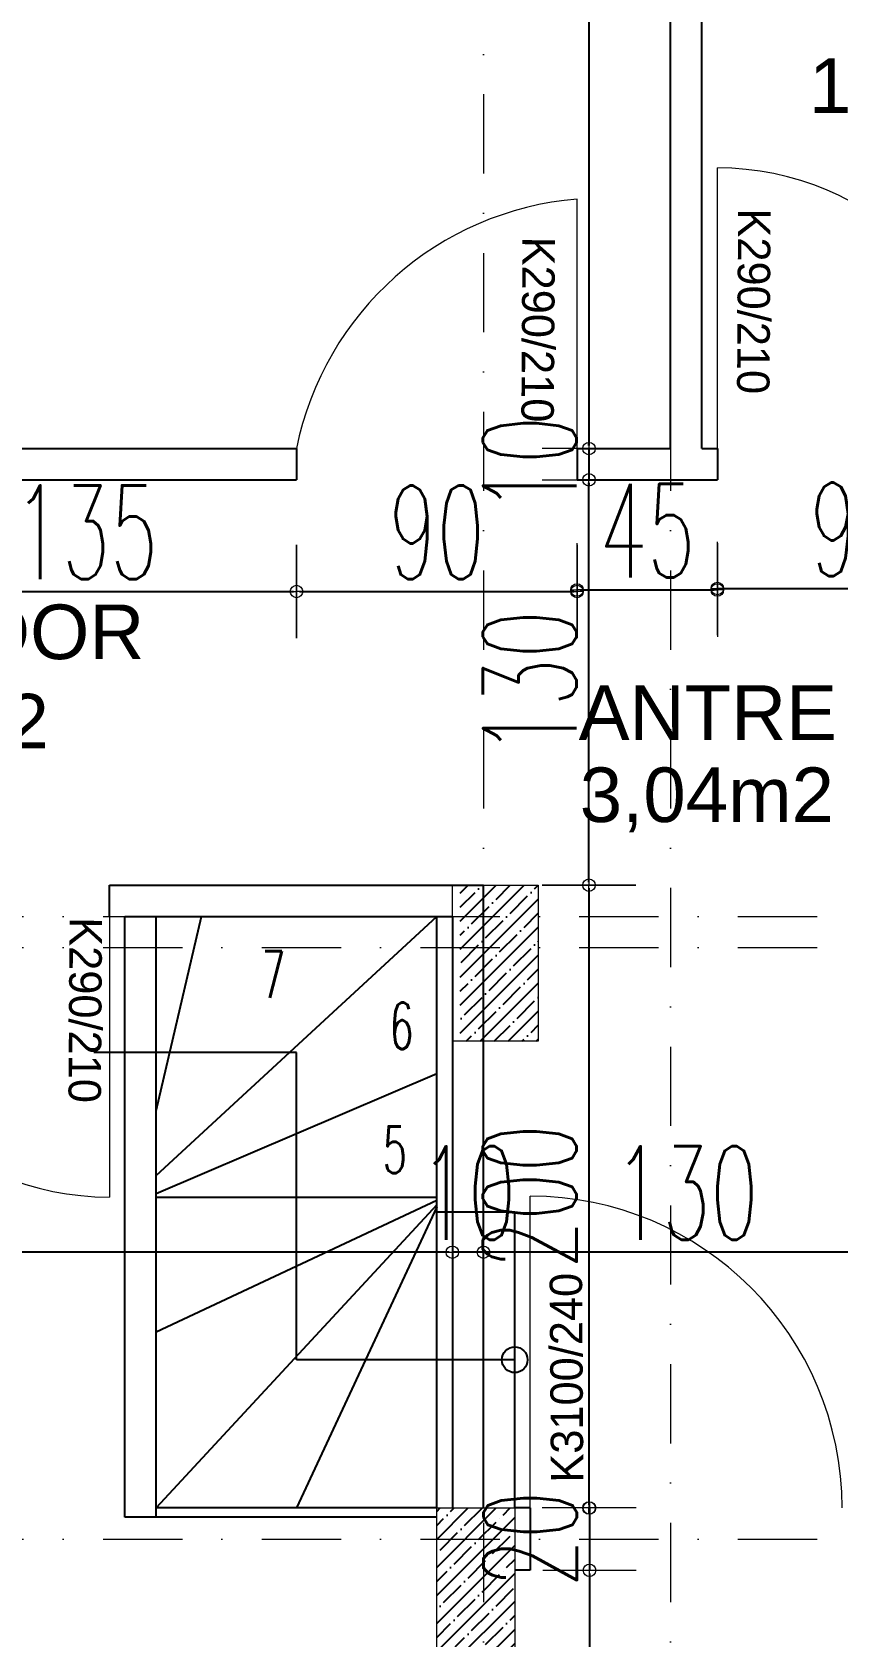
# Model space of a CAD drawing. Header units: millimetres. Extents: x -16104 to 67872, y -88009 to 12107.
# Drawn here: x 29500 to 29759, y 10769 to 11283 of the extents above; entities that cross this region are included whole.
import ezdxf

# ---------------------------------------------------------------- set-up
doc = ezdxf.new("R2010")
doc.units = ezdxf.units.MM
doc.linetypes.add('DASHDOTX2', pattern=[50.8, 25.4, -12.7, 0, -12.7])
doc.layers.get('0').update_dxf_attribs({"color": 241})
for name, color, linetype, lineweight in [('akslar', 144, 'Continuous', 20), ('duvar', 123, 'Continuous', 25), ('emsal&kolon', 1, 'Continuous', 5), ('kapı', 3, 'Continuous', 5), ('merdiven', 4, 'Continuous', 25), ('OLCU', 54, 'Continuous', 13), ('POZ', 36, 'Continuous', 18)]:
    doc.layers.add(name, color=color, linetype=linetype, lineweight=lineweight)
doc.styles.add('DIM', font='Txttw.shx', dxfattribs={"width": 0.6})
doc.styles.add('M2', font='stylu.ttf', dxfattribs={"height": 10})
doc.dimstyles.new('50', dxfattribs={"dimscale": 0, "dimtxt": 30, "dimasz": 1, "dimexe": 0, "dimexo": 2, "dimgap": 4, "dimtad": 1, "dimdec": 0, "dimzin": 0, "dimdsep": 46, "dimtxsty": 'DIM', "dimblk1": 'DOT', "dimblk2": 'DOT', "dimsah": 1, "dimcen": 1.5, "dimdle": 3, "dimse1": 1, "dimse2": 1, "dimclrd": 256, "dimclre": 9, "dimclrt": 256, "dimadec": 0, "dimazin": 0, "dimtfac": 0.24, "dimtdec": 0, "dimtix": 1, "dimtmove": 2, "dimatfit": 3, "dimldrblk": 'DOT', "dimfxl": 0, "dimtolj": 1, "dimtzin": 15, "dimarcsym": 0})

# ---------------------------------------------------------------- blocks, each defined once
blk = doc.blocks.new('DOT')
for p, q in [((0, 15), (0, -15)), ((-2, 0), (0, 0)), ((2, 0), (0, 0))]:
    blk.add_line(p, q)
blk.add_circle((0, 0), 2)
blk = doc.blocks.new('*D2058')
at = {"layer": 'Defpoints', "color": 0, "transparency": 16777216}
for p in [(29678.75, 11550.04), (29678.75, 11149.73), (29678.75, 11149.73)]:
    blk.add_point(p, dxfattribs=at)
at = {"layer": 'OLCU', "lineweight": -2, "transparency": 16777216}
blk.add_line((29678.75, 11549.04), (29678.75, 11150.73), dxfattribs=at)
for p, rotation in [((29678.75, 11550.04), 90), ((29678.75, 11149.73), 270)]:
    blk.add_blockref('DOT', p, dxfattribs=dict(at, rotation=rotation))
at = {"layer": 'OLCU', "transparency": 16777216, "insert": (29659.75, 11349.89), "char_height": 30, "attachment_point": 5, "rotation": 90, "style": 'DIM'}
blk.add_mtext('\\A1;400', dxfattribs=at)
blk = doc.blocks.new('*D2059')
at = {"layer": 'Defpoints', "color": 0, "transparency": 16777216}
for p in [(29678.75, 11149.73), (29678.75, 11139.73), (29678.75, 11139.73)]:
    blk.add_point(p, dxfattribs=at)
at = {"layer": 'OLCU', "lineweight": -2, "transparency": 16777216}
for p, q in [((29678.75, 11150.73), (29678.75, 11151.73)), ((29678.75, 11149.73), (29678.75, 11139.73)), ((29678.75, 11138.73), (29678.75, 11137.73))]:
    blk.add_line(p, q, dxfattribs=at)
for p, rotation in [((29678.75, 11149.73), 270), ((29678.75, 11139.73), 90)]:
    blk.add_blockref('DOT', p, dxfattribs=dict(at, rotation=rotation))
at = {"layer": 'OLCU', "transparency": 16777216, "insert": (29659.75, 11144.73), "char_height": 30, "attachment_point": 5, "rotation": 90, "style": 'DIM'}
blk.add_mtext('\\A1;10', dxfattribs=at)
blk = doc.blocks.new('*D2337')
at = {"layer": 'Defpoints', "color": 0, "transparency": 16777216}
for p in [(29662.43, 11139.73), (29678.75, 11139.73), (29644.93, 11009.73)]:
    blk.add_point(p, dxfattribs=at)
at = {"layer": 'OLCU', "lineweight": -2, "transparency": 16777216}
blk.add_line((29678.75, 11010.73), (29678.75, 11138.73), dxfattribs=at)
for p, rotation in [((29678.75, 11139.73), 90), ((29678.75, 11009.73), 270)]:
    blk.add_blockref('DOT', p, dxfattribs=dict(at, rotation=rotation))
at = {"layer": 'OLCU', "transparency": 16777216, "insert": (29659.75, 11074.73), "char_height": 30, "attachment_point": 5, "rotation": 90, "style": 'DIM'}
blk.add_mtext('\\A1;130', dxfattribs=at)
blk = doc.blocks.new('*D2338')
at = {"layer": 'Defpoints', "color": 0, "transparency": 16777216}
for p in [(29644.93, 11009.73), (29644.89, 10810.04), (29678.75, 10810.04)]:
    blk.add_point(p, dxfattribs=at)
at = {"layer": 'OLCU', "lineweight": -2, "transparency": 16777216}
blk.add_line((29678.75, 11008.73), (29678.75, 10811.04), dxfattribs=at)
for p, rotation in [((29678.75, 11009.73), 90), ((29678.75, 10810.04), 270)]:
    blk.add_blockref('DOT', p, dxfattribs=dict(at, rotation=rotation))
at = {"layer": 'OLCU', "transparency": 16777216, "insert": (29659.75, 10909.89), "char_height": 30, "attachment_point": 5, "rotation": 90, "style": 'DIM'}
blk.add_mtext('\\A1;200', dxfattribs=at)
blk = doc.blocks.new('*D2339')
at = {"layer": 'Defpoints', "color": 0, "transparency": 16777216}
for p in [(29659.93, 10810.04), (29659.93, 10790.04), (29678.9, 10790.04)]:
    blk.add_point(p, dxfattribs=at)
at = {"layer": 'OLCU', "lineweight": -2, "transparency": 16777216}
for p, q in [((29678.9, 10811.04), (29678.9, 10812.04)), ((29678.9, 10810.04), (29678.9, 10790.04)), ((29678.9, 10789.04), (29678.9, 10788.04))]:
    blk.add_line(p, q, dxfattribs=at)
for p, rotation in [((29678.9, 10810.04), 270), ((29678.9, 10790.04), 90)]:
    blk.add_blockref('DOT', p, dxfattribs=dict(at, rotation=rotation))
at = {"layer": 'OLCU', "transparency": 16777216, "insert": (29659.9, 10800.04), "char_height": 30, "attachment_point": 5, "rotation": 90, "style": 'DIM'}
blk.add_mtext('\\A1;20', dxfattribs=at)
blk = doc.blocks.new('*D2340')
at = {"layer": 'Defpoints', "color": 0, "transparency": 16777216}
for p in [(29659.93, 10790.04), (29659.93, 10510.04), (29678.9, 10510.04)]:
    blk.add_point(p, dxfattribs=at)
at = {"layer": 'OLCU', "lineweight": -2, "transparency": 16777216}
blk.add_line((29678.9, 10789.04), (29678.9, 10511.04), dxfattribs=at)
for p, rotation in [((29678.9, 10790.04), 90), ((29678.9, 10510.04), 270)]:
    blk.add_blockref('DOT', p, dxfattribs=dict(at, rotation=rotation))
at = {"layer": 'OLCU', "transparency": 16777216, "insert": (29659.9, 10650.04), "char_height": 30, "attachment_point": 5, "rotation": 90, "style": 'DIM'}
blk.add_mtext('\\A1;280', dxfattribs=at)
blk = doc.blocks.new('*D2366')
at = {"layer": 'Defpoints', "color": 0, "transparency": 16777216}
for p in [(29784.93, 10892.03), (29774.93, 10874.73), (29784.93, 10874.73)]:
    blk.add_point(p, dxfattribs=at)
at = {"layer": 'OLCU', "lineweight": -2, "transparency": 16777216}
for p, q in [((29773.93, 10892.03), (29772.93, 10892.03)), ((29774.93, 10892.03), (29784.93, 10892.03)), ((29785.93, 10892.03), (29786.93, 10892.03))]:
    blk.add_line(p, q, dxfattribs=at)
blk.add_blockref('DOT', (29774.93, 10892.03), dxfattribs=at)
at = {"layer": 'OLCU', "lineweight": -2, "transparency": 16777216, "rotation": 180}
blk.add_blockref('DOT', (29784.93, 10892.03), dxfattribs=at)
at = {"layer": 'OLCU', "transparency": 16777216, "insert": (29779.93, 10911.03), "char_height": 30, "attachment_point": 5, "style": 'DIM'}
blk.add_mtext('\\A1;10', dxfattribs=at)
blk = doc.blocks.new('*D2084')
at = {"layer": 'Defpoints', "color": 0, "transparency": 16777216}
for p in [(29644.93, 10892.03), (29644.93, 10874.73), (29774.93, 10874.73)]:
    blk.add_point(p, dxfattribs=at)
at = {"layer": 'OLCU', "lineweight": -2, "transparency": 16777216}
blk.add_line((29773.93, 10892.03), (29645.93, 10892.03), dxfattribs=at)
at = {"layer": 'OLCU', "lineweight": -2, "transparency": 16777216, "rotation": 180}
blk.add_blockref('DOT', (29644.93, 10892.03), dxfattribs=at)
at = {"layer": 'OLCU', "lineweight": -2, "transparency": 16777216}
blk.add_blockref('DOT', (29774.93, 10892.03), dxfattribs=at)
at = {"layer": 'OLCU', "transparency": 16777216, "insert": (29709.93, 10911.03), "char_height": 30, "attachment_point": 5, "style": 'DIM'}
blk.add_mtext('\\A1;130', dxfattribs=at)
blk = doc.blocks.new('*D2085')
at = {"layer": 'Defpoints', "color": 0, "transparency": 16777216}
for p in [(29634.93, 10892.03), (29634.93, 10892.03), (29644.93, 10892.03)]:
    blk.add_point(p, dxfattribs=at)
at = {"layer": 'OLCU', "lineweight": -2, "transparency": 16777216}
for p, q in [((29633.93, 10892.03), (29632.93, 10892.03)), ((29644.93, 10892.03), (29634.93, 10892.03)), ((29645.93, 10892.03), (29646.93, 10892.03))]:
    blk.add_line(p, q, dxfattribs=at)
blk.add_blockref('DOT', (29634.93, 10892.03), dxfattribs=at)
at = {"layer": 'OLCU', "lineweight": -2, "transparency": 16777216, "rotation": 180}
blk.add_blockref('DOT', (29644.93, 10892.03), dxfattribs=at)
at = {"layer": 'OLCU', "transparency": 16777216, "insert": (29639.93, 10911.03), "char_height": 30, "attachment_point": 5, "style": 'DIM'}
blk.add_mtext('\\A1;10', dxfattribs=at)
blk = doc.blocks.new('*D2086')
at = {"layer": 'Defpoints', "color": 0, "transparency": 16777216}
for p in [(29029.93, 10892.03), (29029.93, 10892.03), (29634.93, 10892.03)]:
    blk.add_point(p, dxfattribs=at)
at = {"layer": 'OLCU', "lineweight": -2, "transparency": 16777216}
blk.add_line((29633.93, 10892.03), (29030.93, 10892.03), dxfattribs=at)
at = {"layer": 'OLCU', "lineweight": -2, "transparency": 16777216, "rotation": 180}
blk.add_blockref('DOT', (29029.93, 10892.03), dxfattribs=at)
at = {"layer": 'OLCU', "lineweight": -2, "transparency": 16777216}
blk.add_blockref('DOT', (29634.93, 10892.03), dxfattribs=at)
at = {"layer": 'OLCU', "transparency": 16777216, "insert": (29332.43, 10911.03), "char_height": 30, "attachment_point": 5, "style": 'DIM'}
blk.add_mtext('\\A1;605', dxfattribs=at)
blk = doc.blocks.new('*D2371')
at = {"layer": 'Defpoints', "color": 0, "transparency": 16777216}
for p in [(29449.93, 11139.73), (29584.93, 11139.73), (29584.93, 11103.9)]:
    blk.add_point(p, dxfattribs=at)
at = {"layer": 'OLCU', "lineweight": -2, "transparency": 16777216}
blk.add_line((29450.93, 11103.9), (29583.93, 11103.9), dxfattribs=at)
at = {"layer": 'OLCU', "lineweight": -2, "transparency": 16777216, "rotation": 180}
blk.add_blockref('DOT', (29449.93, 11103.9), dxfattribs=at)
at = {"layer": 'OLCU', "lineweight": -2, "transparency": 16777216}
blk.add_blockref('DOT', (29584.93, 11103.9), dxfattribs=at)
at = {"layer": 'OLCU', "transparency": 16777216, "insert": (29517.43, 11122.9), "char_height": 30, "attachment_point": 5, "style": 'DIM'}
blk.add_mtext('\\A1;135', dxfattribs=at)
blk = doc.blocks.new('*D2097')
at = {"layer": 'Defpoints', "color": 0, "transparency": 16777216}
for p in [(29584.93, 11144.73), (29674.93, 11144.73), (29674.93, 11103.9)]:
    blk.add_point(p, dxfattribs=at)
at = {"layer": 'OLCU', "lineweight": -2, "transparency": 16777216}
blk.add_line((29585.93, 11103.9), (29673.93, 11103.9), dxfattribs=at)
at = {"layer": 'OLCU', "lineweight": -2, "transparency": 16777216, "rotation": 180}
blk.add_blockref('DOT', (29584.93, 11103.9), dxfattribs=at)
at = {"layer": 'OLCU', "lineweight": -2, "transparency": 16777216}
blk.add_blockref('DOT', (29674.93, 11103.9), dxfattribs=at)
at = {"layer": 'OLCU', "transparency": 16777216, "insert": (29629.93, 11122.9), "char_height": 30, "attachment_point": 5, "style": 'DIM'}
blk.add_mtext('\\A1;90', dxfattribs=at)
blk = doc.blocks.new('*D2372')
at = {"layer": 'Defpoints', "color": 0, "transparency": 16777216}
for p in [(29674.93, 11139.73), (29719.93, 11139.73), (29719.93, 11104.4)]:
    blk.add_point(p, dxfattribs=at)
at = {"layer": 'OLCU', "lineweight": -2, "transparency": 16777216}
blk.add_line((29675.93, 11104.4), (29718.93, 11104.4), dxfattribs=at)
at = {"layer": 'OLCU', "lineweight": -2, "transparency": 16777216, "rotation": 180}
blk.add_blockref('DOT', (29674.93, 11104.4), dxfattribs=at)
at = {"layer": 'OLCU', "lineweight": -2, "transparency": 16777216}
blk.add_blockref('DOT', (29719.93, 11104.4), dxfattribs=at)
at = {"layer": 'OLCU', "transparency": 16777216, "insert": (29697.43, 11123.4), "char_height": 30, "attachment_point": 5, "style": 'DIM'}
blk.add_mtext('\\A1;45', dxfattribs=at)
blk = doc.blocks.new('*D2373')
at = {"layer": 'Defpoints', "color": 0, "transparency": 16777216}
for p in [(29719.93, 11144.73), (29809.93, 11144.73), (29809.93, 11104.85)]:
    blk.add_point(p, dxfattribs=at)
at = {"layer": 'OLCU', "lineweight": -2, "transparency": 16777216}
blk.add_line((29720.93, 11104.85), (29808.93, 11104.85), dxfattribs=at)
at = {"layer": 'OLCU', "lineweight": -2, "transparency": 16777216, "rotation": 180}
blk.add_blockref('DOT', (29719.93, 11104.85), dxfattribs=at)
at = {"layer": 'OLCU', "lineweight": -2, "transparency": 16777216}
blk.add_blockref('DOT', (29809.93, 11104.85), dxfattribs=at)
at = {"layer": 'OLCU', "transparency": 16777216, "insert": (29764.93, 11123.85), "char_height": 30, "attachment_point": 5, "style": 'DIM'}
blk.add_mtext('\\A1;90', dxfattribs=at)
blk = doc.blocks.new('*D2189')
at = {"layer": 'Defpoints', "color": 0, "transparency": 16777216}
for p in [(29139.93, 11825.04), (29644.89, 11825.04), (29644.89, 10777.83)]:
    blk.add_point(p, dxfattribs=at)
at = {"layer": 'OLCU', "lineweight": -2, "transparency": 16777216}
blk.add_line((29140.93, 11825.04), (29643.89, 11825.04), dxfattribs=at)
at = {"layer": 'OLCU', "lineweight": -2, "transparency": 16777216, "rotation": 180}
blk.add_blockref('DOT', (29139.93, 11825.04), dxfattribs=at)
at = {"layer": 'OLCU', "lineweight": -2, "transparency": 16777216}
blk.add_blockref('DOT', (29644.89, 11825.04), dxfattribs=at)
at = {"layer": 'OLCU', "transparency": 16777216, "insert": (29392.41, 11844.04), "char_height": 30, "attachment_point": 5, "style": 'DIM'}
blk.add_mtext('\\A1;505', dxfattribs=at)
blk = doc.blocks.new('*D2190')
at = {"layer": 'Defpoints', "color": 0, "transparency": 16777216}
for p in [(29644.89, 11825.04), (29704.93, 11825.04), (29704.93, 10777.83)]:
    blk.add_point(p, dxfattribs=at)
at = {"layer": 'OLCU', "lineweight": -2, "transparency": 16777216}
blk.add_line((29645.89, 11825.04), (29703.93, 11825.04), dxfattribs=at)
at = {"layer": 'OLCU', "lineweight": -2, "transparency": 16777216, "rotation": 180}
blk.add_blockref('DOT', (29644.89, 11825.04), dxfattribs=at)
at = {"layer": 'OLCU', "lineweight": -2, "transparency": 16777216}
blk.add_blockref('DOT', (29704.93, 11825.04), dxfattribs=at)
at = {"layer": 'OLCU', "transparency": 16777216, "insert": (29674.91, 11844.04), "char_height": 30, "attachment_point": 5, "style": 'DIM'}
blk.add_mtext('\\A1;60', dxfattribs=at)

msp = doc.modelspace()

# ---------------------------------------------------------------- hatches: boundary and pattern name
h = msp.add_hatch()
h.set_pattern_fill('ANSI35,_O', color=256)
h.set_pattern_definition([(45, (21622.8316, 199.687), (-4.490128, 4.490128), []), (45, (21627.322, 199.687), (-4.490128, 4.490128), [7.9375, -1.5875, 0, -1.5875])])
h.paths.add_polyline_path([(29662.43, 11009.73), (29637.43, 11009.73), (29637.43, 10959.73), (29642.43, 10959.73), (29662.43, 10959.73)])
h = msp.add_hatch()
h.set_pattern_fill('ANSI35,_O', color=256)
h.set_pattern_definition([(45, (18012.7763, 0), (-4.490128, 4.490128), []), (45, (18017.2665, 0), (-4.490128, 4.490128), [7.9375, -1.5875, 0, -1.5875])])
h.paths.add_polyline_path([(29644.89, 10810.04), (29629.93, 10810.04), (29629.93, 10800.04), (29644.89, 10800.04)])
h.paths.add_polyline_path([(29654.93, 10810.04), (29644.89, 10810.04), (29644.89, 10800.04), (29654.93, 10800.04)], flags=16)
h.paths.add_polyline_path([(29654.93, 10800.04), (29644.89, 10800.04), (29644.89, 10760.04), (29654.93, 10760.04)])
h.paths.add_polyline_path([(29644.89, 10800.04), (29629.93, 10800.04), (29629.93, 10760.04), (29644.89, 10760.04)])
h.paths.add_polyline_path([(29637.4, 10777.97), (29637.4, 10822.12), (29682.4, 10822.12), (29682.4, 10777.97)], flags=9)

# ---------------------------------------------------------------- linework, layer by layer
at = {"layer": 'akslar', "linetype": 'DASHDOTX2'}
for p, q in [((29644.89, 11925.04), (29644.89, 9115.54)), ((29704.93, 11925.04), (29704.93, 9115.54)), ((28504.93, 10999.73), (31554.93, 10999.73)), ((28504.93, 10989.73), (29924.43, 10989.73)), ((28504.93, 10800.04), (31554.93, 10800.04))]:
    msp.add_line(p, q, dxfattribs=at)
at = {"layer": 'duvar'}
for p, q in [((29714.93, 11149.73), (29714.93, 11550.04)), ((29704.93, 11149.73), (29704.93, 11375.04)), ((29464.93, 11149.73), (29584.93, 11149.73)), ((29584.93, 11149.73), (29584.93, 11139.73)), ((29674.93, 11149.73), (29704.93, 11149.73)), ((29674.93, 11149.73), (29674.93, 11139.73)), ((29714.93, 11149.73), (29719.93, 11149.73)), ((29719.93, 11149.73), (29719.93, 11139.73)), ((29449.93, 11139.73), (29584.93, 11139.73)), ((29674.93, 11139.73), (29719.93, 11139.73)), ((29524.93, 11009.73), (29644.89, 11009.73)), ((29524.93, 10999.73), (29524.93, 11009.73)), ((29629.93, 11009.73), (29644.93, 11009.73)), ((29644.89, 10810.04), (29644.93, 11009.73)), ((29529.93, 10999.73), (29634.93, 10999.73)), ((29629.93, 10999.73), (29634.93, 10999.73)), ((29629.93, 10905.04), (29629.93, 10999.73)), ((29634.93, 10999.73), (29634.93, 10810.04)), ((29659.93, 10810.04), (29654.93, 10810.04)), ((29659.93, 10810.04), (29654.93, 10810.04)), ((29659.93, 10810.04), (29659.93, 10790.04)), ((29659.93, 10790.04), (29654.93, 10790.04))]:
    msp.add_line(p, q, dxfattribs=at)
at = {"layer": 'emsal&kolon'}
for points in [[(29634.93, 11009.73), (29662.43, 11009.73), (29662.43, 10959.73), (29634.93, 10959.73), (29634.93, 11009.73)], [(29629.93, 10810.04), (29654.93, 10810.04), (29654.93, 10760.04), (29629.93, 10760.04), (29629.93, 10810.04)]]:
    msp.add_lwpolyline(points, dxfattribs=at)
at = {"layer": 'kapı'}
for p, q in [((29719.93, 11149.73), (29719.93, 11239.73)), ((29674.93, 11149.73), (29674.93, 11229.73)), ((29524.93, 10999.73), (29524.93, 10909.73)), ((29629.93, 10999.73), (29629.93, 10909.73)), ((29659.93, 10810.04), (29659.93, 10910.04))]:
    msp.add_line(p, q, dxfattribs=at)
for centre, radius, start, end in [((29719.93, 11149.73), 90, 0, 90), ((29683.17, 11129.83), 100.24, 94.7162, 168.5509), ((29524.93, 10999.73), 90, 180, 270), ((29659.93, 10810.04), 100, 0, 90)]:
    msp.add_arc(centre, radius, start, end, dxfattribs=at)
at = {"layer": 'merdiven'}
for p, q in [((29529.93, 10807.04), (29529.93, 10999.73)), ((29539.93, 10807.04), (29539.93, 10999.73)), ((29539.93, 10937.37), (29554.47, 10999.73)), ((29539.93, 10916.65), (29629.93, 10999.73)), ((29584.93, 10956.07), (29519.93, 10956.07)), ((29584.93, 10857.54), (29584.93, 10956.07)), ((29539.93, 10910.91), (29629.93, 10949.31)), ((29539.93, 10909.73), (29629.93, 10909.73)), ((29629.93, 10908.58), (29539.93, 10866.4)), ((29629.93, 10907.28), (29539.93, 10810.04)), ((29629.93, 10906.54), (29584.93, 10810.04)), ((29629.93, 10905.04), (29654.93, 10905.04)), ((29629.93, 10810.04), (29629.93, 10905.04)), ((29654.93, 10810.04), (29654.93, 10905.04)), ((29654.93, 10857.54), (29584.93, 10857.54)), ((29539.93, 10807.04), (29529.93, 10807.04)), ((29629.93, 10810.04), (29539.93, 10810.04)), ((29629.93, 10807.04), (29539.93, 10807.04))]:
    msp.add_line(p, q, dxfattribs=at)
msp.add_circle((29654.93, 10857.54), 4.11, dxfattribs=at)

# ---------------------------------------------------------------- texts
at = {"layer": 'emsal&kolon', "char_height": 17.5, "width": 1076.8413, "attachment_point": 9}
for s, insert in [('{\\fArial|b0|i0|c162|p34;10,65m2}', (29844.39, 11254.13)), ('{\\fArial|b0|i0|c162|p34;KORİDOR}', (29536.16, 11081.97)), ('{\\fArial|b0|i0|c162|p34;8,62m2}', (29505.53, 11050.33)), ('{\\fArial|b0|i0|c162|p34;ANTRE}', (29758.3, 11056.32)), ('{\\fArial|b0|i0|c162|p34;3,04m2}', (29757.33, 11026.72))]:
    msp.add_mtext(s, dxfattribs=dict(at, insert=insert))
at = {"layer": 'OLCU', "char_height": 15, "attachment_point": 5, "style": 'DIM'}
for s, insert in [('\\A1;7', (29577.55, 10981.11)), ('\\A1;6', (29618.64, 10964.61)), ('\\A1;5', (29616.47, 10924.89))]:
    msp.add_mtext(s, dxfattribs=dict(at, insert=insert))
at = {"layer": 'POZ', "style": 'M2', "flags": 4}
for tag, p, rotation in [('K290/210', (29726.59, 11226.77), 269.64), ('K290/210', (29657.42, 11217.72), 269.64), ('K290/210', (29512.17, 10999.49), 269.64), ('K3100/240', (29676.95, 10818.18), 90.36)]:
    msp.add_attdef(tag, p, 'K1 80/210', height=10.4, rotation=rotation, dxfattribs=at)

# ---------------------------------------------------------------- dimensions: what is measured, and where the dimension line sits
at = {"layer": 'OLCU'}
for base, p1, p2, picture, middle in [((29644.89, 11825.04), (29139.93, 11825.04), (29644.89, 10777.83), '*D2189', (29392.41, 11844.04)), ((29704.93, 11825.04), (29644.89, 11825.04), (29704.93, 10777.83), '*D2190', (29674.91, 11844.04)), ((29584.93, 11103.9), (29449.93, 11139.73), (29584.93, 11139.73), '*D2371', (29517.43, 11122.9)), ((29674.93, 11103.9), (29584.93, 11144.73), (29674.93, 11144.73), '*D2097', (29629.93, 11122.9)), ((29719.93, 11104.4), (29674.93, 11139.73), (29719.93, 11139.73), '*D2372', (29697.43, 11123.4)), ((29809.93, 11104.85), (29719.93, 11144.73), (29809.93, 11144.73), '*D2373', (29764.93, 11123.85)), ((29029.93, 10892.03), (29634.93, 10892.03), (29029.93, 10892.03), '*D2086', (29332.43, 10911.03)), ((29634.93, 10892.03), (29644.93, 10892.03), (29634.93, 10892.03), '*D2085', (29639.93, 10911.03)), ((29644.93, 10892.03), (29774.93, 10874.73), (29644.93, 10874.73), '*D2084', (29709.93, 10911.03)), ((29784.93, 10892.03), (29774.93, 10874.73), (29784.93, 10874.73), '*D2366', (29779.93, 10911.03))]:
    dim = msp.add_linear_dim(base=base, p1=p1, p2=p2, dimstyle='50', override={"dimscale": 1}, dxfattribs=at)
    dim.commit()
    dim.dimension.update_dxf_attribs({"geometry": picture, "text_midpoint": middle})
for base, p1, p2, picture, middle in [((29678.75, 11149.73), (29678.75, 11550.04), (29678.75, 11149.73), '*D2058', (29659.75, 11349.89)), ((29678.75, 11139.73), (29678.75, 11149.73), (29678.75, 11139.73), '*D2059', (29659.75, 11144.73)), ((29678.75, 11139.73), (29644.93, 11009.73), (29662.43, 11139.73), '*D2337', (29659.75, 11074.73)), ((29678.75, 10810.04), (29644.93, 11009.73), (29644.89, 10810.04), '*D2338', (29659.75, 10909.89)), ((29678.9, 10790.04), (29659.93, 10810.04), (29659.93, 10790.04), '*D2339', (29659.9, 10800.04))]:
    dim = msp.add_linear_dim(base=base, p1=p1, p2=p2, angle=90, dimstyle='50', override={"dimscale": 1}, dxfattribs=at)
    dim.commit()
    dim.dimension.update_dxf_attribs({"geometry": picture, "text_midpoint": middle})
dim = msp.add_linear_dim(base=(29678.9, 10510.04), p1=(29659.93, 10790.04), p2=(29659.93, 10510.04), angle=90, text='280', dimstyle='50', override={"dimscale": 1}, dxfattribs=at)
dim.commit()
dim.dimension.update_dxf_attribs({"geometry": '*D2340', "text_midpoint": (29659.9, 10650.04)})

doc.saveas('drawing.dxf')
